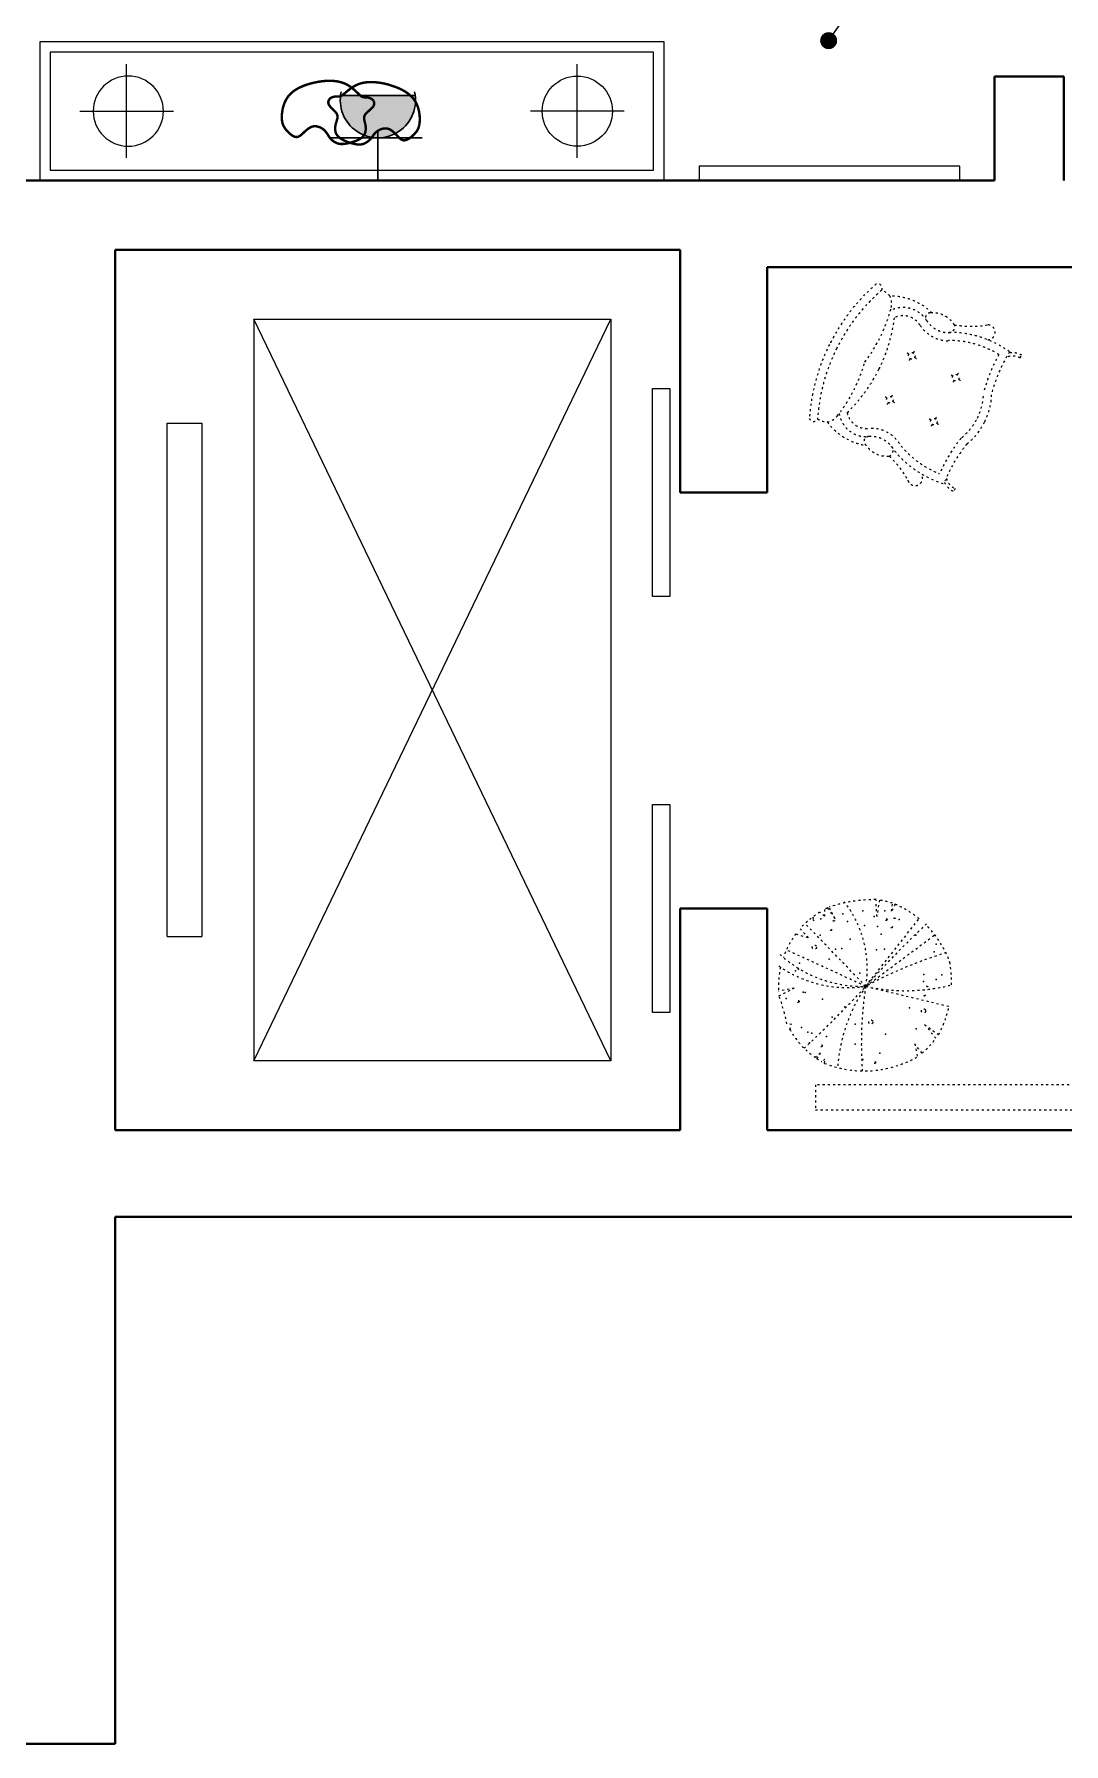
# Model space of a CAD drawing. Header units: millimetres. Extents: x -64529 to 3079702, y -28926 to 77119.
# Drawn here: x -54028 to -51058, y 1800 to 6732 of the extents above; entities that cross this region are included whole.
import ezdxf

# ---------------------------------------------------------------- set-up
doc = ezdxf.new("R2010")
doc.units = ezdxf.units.MM
doc.header["$LTSCALE"] = 10
doc.linetypes.add('ACAD_ISO03W100', pattern=[30, 12, -18])
doc.layers.get('0').update_dxf_attribs({"color": 255})
for name, color, linetype, lineweight in [('1弱电插座布置图', 6, 'Continuous', 30), ('1强电插座布置图', 1, 'Continuous', 30), ('图层1', 7, 'Continuous', 40), ('墙', 6, 'Continuous', 0), ('家具线', 52, 'Continuous', 15), ('门窗', 5, 'Continuous', 9)]:
    doc.layers.add(name, color=color, linetype=linetype, lineweight=lineweight)
for name, color, linetype in [('A—缺憾分析文字', 40, 'Continuous'), ('FF-FURN', 51, 'Continuous'), ('家具细线', 38, 'Continuous')]:
    doc.layers.add(name, color=color, linetype=linetype)
doc.styles.get("Standard").update_dxf_attribs({"font": ''})
doc.styles.get('Standard').set_extended_font_data('SimSun')
doc.dimstyles.get("Standard").update_dxf_attribs({"dimtxt": 0.18, "dimasz": 0.18, "dimexe": 0.18, "dimexo": 0.0625, "dimgap": 0.09, "dimtad": 0, "dimtih": 1, "dimtoh": 1, "dimdec": 4, "dimzin": 0, "dimdsep": 46, "dimtxsty": 'Standard', "dimcen": 0.09, "dimadec": 0, "dimazin": 0, "dimtfac": 1, "dimtdec": 4, "dimtofl": 0, "dimtmove": 0, "dimatfit": 3, "dimfxl": 1, "dimtolj": 1, "dimtzin": 0, "dimarcsym": 0})

# ---------------------------------------------------------------- blocks, each defined once
blk = doc.blocks.new('fhrhrthrthr')
at = {"layer": '1强电插座布置图', "linetype": 'ByBlock'}
h = blk.add_hatch(color=1, dxfattribs=at)
edge = h.paths.add_edge_path()
edge.add_ellipse((202250.1967611138, 8955.847210963257), major_axis=(-76.79886612673528, -76.79886612673526), ratio=1, start_angle=308.04277570291515, end_angle=501.9572242970849, ccw=False)
edge.add_line((202142.3864736996, 8969.002955120988), (202358.0070485281, 8969.002955120988))
at = {"layer": '1强电插座布置图', "color": 1}
for p, q in [((202142.3864736995, 8969.002955120988), (202358.0070485281, 8969.002955120988)), ((202114.4930443328, 8846.853208181681), (202377.9176025803, 8846.853208181681)), ((202204.9250472621, 8857.12232250208), (202204.9250472621, 8857.12232250208)), ((202250.1967611138, 8724.236417115433), (202250.1967611138, 8867.99491761066))]:
    blk.add_line(p, q, dxfattribs=at)
blk.add_ellipse((202250.1967611138, 8955.847210963257), major_axis=(-0.003329348228142212, 108.6099980005136), ratio=0.9999999999979395, start_param=1.348328959631418, end_param=4.934795039228706, dxfattribs=at)
blk = doc.blocks.new('DOT')
at = {"color": 0, "linetype": 'ByBlock'}
blk.add_line((-0.3499999999999943, 0), (-1, 0), dxfattribs=at)
at = {"color": 0, "linetype": 'ByBlock', "const_width": 0.35}
blk.add_lwpolyline([(-0.1749999999999972, 0, 1), (0.1749999999999972, 0, 1)], format="xyb", close=True, dxfattribs=at)
blk = doc.blocks.new('做成ACAD TuKuai0384')
at = {"layer": 'FF-FURN', "color": 251, "linetype": 'Continuous', "const_width": 7}
for points in [[(-6.545832174132091, 21.79590152777377), (-9.109297112620416, 29.00966136841447), (-11.05322977952937, 36.58700860448875), (-12.39675742131703, 44.50547787101818), (-13.15900728438328, 52.74260380305345), (-13.35910661501157, 61.27592103561614), (-13.01618265960178, 70.08296420378605), (-12.149362664612, 79.14126794261387), (-10.77777387638389, 88.42836688712117), (-8.922600598715242, 97.90495108294994), (-6.613255364646202, 107.4643322182528), (-3.881207764731254, 116.9829773917153), (-0.7579273894666709, 126.3373537021106), (2.725116170651275, 135.4039282480662), (6.536453325126314, 144.059168128384), (10.64461448340397, 152.1795404417498), (15.01813005504616, 159.6415122869075), (19.63098923279856, 166.3490499889157), (24.47901634202524, 172.3161167783546), (29.56349449156503, 177.5841751121915), (34.88570679002393, 182.1946874473505), (40.44693634612437, 186.18911624077), (46.24846626864698, 189.6089239493885), (52.29157966619775, 192.4955730301735), (58.57755964755731, 194.8905259400489), (65.09066563885378, 196.831159890673), (71.74706233642016, 198.3385111125826), (78.44589075393694, 199.4295305910054), (85.08629190514282, 200.121169311169), (91.5674068038347, 200.4303782583447), (97.78837646375129, 200.3741084177309), (103.6483418985731, 199.9693107745988), (109.046444122097, 199.2329363141907), (113.9109823332978, 198.1810350310988), (118.2868884718041, 196.8260529574909), (122.2482526625967, 195.1795351348992), (125.8691650305404, 193.2530266048561), (129.2237157006161, 191.0580724089086), (132.3859947976302, 188.6062175885745), (135.430092446622, 185.9090071853861), (138.4300987724559, 182.9779862408904), (141.4311118692853, 179.8309754987567), (144.3622617083597, 176.5108985112601), (147.1236862303335, 173.0669545328128), (149.6155233756285, 169.5483428178413), (151.737911084841, 166.0042626207723), (153.3909872985091, 162.4839131959888), (154.4748899571709, 159.0364937979611), (154.8897570014228, 155.7112036810722), (154.5683413488436, 152.5439371723914), (153.5738558259322, 149.5173688896757), (152.0021282361117, 146.6008685232955), (149.9489863829799, 143.7638057636213), (147.5102580700181, 140.9755503010237), (144.7817711008242, 138.2054718259023), (141.8593532788795, 135.4229400286567), (138.8388324076654, 132.5973245996283), (135.8122943625199, 129.7011852525756), (132.8568573054504, 126.7198417946347), (130.0458974702628, 123.6418040563294), (127.4527910907632, 120.4555818681547), (125.1509144006991, 117.1496850606345), (123.2136436339347, 113.7126234642346), (121.7143550242176, 110.1329069095081), (120.7264248052957, 106.3990452269208), (120.3028918888881, 102.5124736214638), (120.415445898077, 98.52632879593872), (121.0154391339161, 94.50667282767242), (122.0542238974008, 90.51956779393365), (123.4831524894685, 86.63107577199114), (125.253577211231, 82.90725883917182), (127.3168503635093, 79.41417907271531), (129.6243242474734, 76.21789854994856), (132.1274534894033, 73.36295669039825), (134.7781020171819, 70.8078022827394), (137.5282360840934, 68.4893614578177), (140.329821943305, 66.3445603465079), (143.1348258480425, 64.31032507974302), (145.8952140515898, 62.32358178839783), (148.5629528071727, 60.32125660337621), (151.0900083680167, 58.24027565555295), (153.4364714456601, 56.0319165937544), (155.594930584833, 53.70486313855506), (157.5660987885199, 51.28215052839366), (159.3506890598214, 48.78681400176717), (160.9494144017222, 46.24188879717255), (162.3629878172064, 43.67041015310676), (163.5921223093751, 41.09541330803765), (164.6375308812126, 38.53993350040398), (165.4987792779571, 36.0147442599409), (166.1708442134545, 33.48157228095803), (166.6475551439794, 30.88988254903231), (166.9227415255732, 28.18914004968244), (166.9902328143357, 25.32880976848534), (166.843858466425, 22.25835669093064), (166.4774479379989, 18.92724580259525), (165.8848306850991, 15.284942089027), (165.0635936511676, 11.30308281484756), (164.0263537287824, 7.04199436111955), (162.789485297631, 2.584175388037665), (161.3693627376338, -1.987875444290722), (159.7823604284781, -6.591659475641819), (158.0448527500844, -11.14467804587915), (156.17321408214, -15.56443249486622), (154.1838188045072, -19.76842416240837), (152.0880816401327, -23.68552960286618), (149.8775786842448, -27.29012622864687), (147.5389263755056, -30.56796666668382), (145.0587411522861, -33.50480354388131), (142.423639453074, -36.08638948717274), (139.6202377163568, -38.29847712346239), (136.635152380622, -40.12681907968366), (133.4549998844155, -41.55716798274083), (130.0761341955508, -42.58326294011207), (126.5338593999618, -43.2307889813092), (122.8732171129082, -43.53341761650521), (119.1392489495916, -43.52482035575671), (115.3769965253883, -43.23866870917849), (111.631501455558, -42.70863418685625), (107.9478053553608, -41.96838829887569), (104.3709498400563, -41.0516025553807), (100.9340157837137, -40.00618128682257), (97.62224109511547, -38.9369601052604), (94.40890294191152, -37.96300744308977), (91.26727849157717, -37.20339173273536), (88.17064491176237, -36.77718140668006), (85.09227937000063, -36.80344489726125), (82.00545903388368, -37.40125063699092), (78.88346107088685, -38.68966705823554), (75.70657190086743, -40.73494912841129), (72.48311495204646, -43.39209795498759), (69.22842290485235, -46.46330118033806), (65.95782843982991, -49.75074644686542), (62.68666423740754, -53.05662139697237), (59.43026297801364, -56.18311367311985), (56.20395734213483, -58.93241091765235), (53.02308001019949, -61.10670077300169), (49.90621429675915, -62.55207858936051), (46.88494605285771, -63.29027054784824), (43.99411176360402, -63.38691053740335), (41.2685479140487, -62.90763244696431), (38.74309098930055, -61.91807016541138), (36.45257747452663, -60.48385758168301), (34.43184385477755, -58.67062858468857), (32.71572661510393, -56.54401706336652), (31.32752896140985, -54.17006951401713), (30.24442098184912, -51.61648286250424), (29.43203948548719, -48.95136664214083), (28.85602128133135, -46.24283038623985), (28.48200317833064, -43.55898362802696), (28.27562198537592, -40.96793590084422), (28.20251451153265, -38.53779673797549), (28.2283175657499, -36.33667567267553), (28.30806021578567, -34.40314864576799), (28.35434056445913, -32.65765722823567), (28.26914897322379, -30.99110939848474), (27.95447580370776, -29.2944131350087), (27.31231141748096, -27.45847641627192), (26.2446461759969, -25.3742072207097), (24.65347044094189, -22.93251352684461), (22.44077457376945, -20.02430331308283), (19.55317948601398, -16.56261564028687), (16.11582828883504, -12.54901389870797), (12.29849464318206, -8.007192560995511), (8.270952210237299, -2.960846099769746), (4.202974650950197, 2.566331012378164), (0.2643356264448036, 8.550644302769747), (-3.375191202271242, 14.96839929875563)], [(-7.615312506736228, -12.79930622546822), (-10.61947060923601, -19.84094791079411), (-13.02773796621521, -27.28375072203931), (-14.8578176320302, -35.10411071797721), (-16.12741266115379, -43.27842395735211), (-16.85422610794237, -51.7830864990247), (-17.05596102686874, -60.59449440171016), (-16.75032047234751, -69.6890437242401), (-15.95500749879326, -79.04313052535878), (-14.68873781309272, -88.61621137714252), (-12.9742777317883, -98.29998490450095), (-10.83540622395272, -107.969210245763), (-8.295902258658728, -117.498646539083), (-5.379544804920854, -126.7630529227318), (-2.110112831870038, -135.6371885349509), (1.488614691595605, -143.995812513982), (5.392858796228714, -151.7136839980377), (9.582590267236405, -158.6933460255096), (14.05277890607209, -164.9484772355937), (18.80214426829439, -170.5205401675194), (23.82940590952017, -175.4509973606619), (29.13328338530806, -179.7813113542798), (34.7124962512749, -183.5529446876899), (40.56576406303753, -186.8073599002383), (46.69180637609639, -189.5860195311835), (53.07260391343112, -191.9252571361722), (59.62318206683227, -193.8408903362288), (66.2418273955696, -195.3436077687075), (72.82682645885467, -196.4440980709042), (79.27646581584082, -197.1530498801731), (85.48903202573962, -197.4811518338393), (91.3628116477044, -197.4390925692569), (96.79609124100494, -197.0375607237511), (101.7163155247104, -196.288146742445), (106.1675618576697, -195.206048301392), (110.2230657587057, -193.8073648845021), (113.9560627466413, -192.1081959755975), (117.439788340183, -190.1246410585591), (120.7474780582702, -187.8727996172384), (123.9523674195512, -185.3687711354869), (127.127691942907, -182.6286550971563), (130.3173628326618, -179.6730238899181), (133.4479940357265, -176.5403415164911), (136.4168751843386, -173.2735448833555), (139.1212959110849, -169.9155708970793), (141.458545848203, -166.509356464172), (143.3259146281048, -163.0978384911432), (144.6206918833191, -159.7239538845024), (145.2401672460833, -156.4306395507593), (145.1150048812265, -153.249567476596), (144.3093670826634, -150.1673499692115), (142.9207906767256, -147.1593344159774), (141.0468124897448, -144.200868204207), (138.7849693479944, -141.2672987212718), (136.2327980777478, -138.3339733545727), (133.487835505453, -135.3762394913938), (130.6476184572671, -132.3694445191068), (127.8057519314457, -129.2918886210537), (125.0401136135911, -126.1336831642257), (122.4246493612878, -122.8878923117009), (120.0333050320619, -119.54758022647), (117.9400264833817, -116.105811071524), (116.2187595728315, -112.5556490098825), (114.9434501579376, -108.8901582045656), (114.1880440961682, -105.1024028186221), (114.0053903678195, -101.197091487702), (114.3639504439775, -97.22551073861544), (115.2110889184401, -93.25059157068611), (116.4941703850632, -89.33526498341237), (118.1605594375865, -85.54246197620526), (120.157620669866, -81.93511354847581), (122.4327186757578, -78.57615069969327), (124.9332180490015, -75.52850442923958), (127.6079149508146, -72.83363049780021), (130.4113318121522, -70.44708371080927), (133.2994226313308, -68.30294363497526), (136.2281414066088, -66.33528983697764), (139.1534421363026, -64.47820188349581), (142.0312788187871, -62.66575934126743), (144.8176054523788, -60.83204177691371), (147.4683760352778, -58.91112875717229), (149.9467670284207, -56.85192580314472), (152.2448447423517, -54.66264225379567), (154.3618979503513, -52.36631340254101), (156.2972154255836, -49.98597454270933), (158.0500859411545, -47.54466096774561), (159.6197982702866, -45.06540797103665), (161.0056411861438, -42.57125084594011), (162.2069034618903, -40.0852248858719), (163.2224861995778, -37.61805622445539), (164.0497398169823, -35.13123435605669), (164.6856270607673, -32.57393961527853), (165.1271106774798, -29.89535233681093), (165.3711534138997, -27.04465285516929), (165.4147180166324, -23.97102150504364), (165.2547672323413, -20.62363862100759), (164.8882638075734, -16.95168453769296), (164.3145512373299, -12.92670162691505), (163.5424960089727, -8.609680409543245), (162.5833453582595, -4.083973443543101), (161.4483465207736, 0.5670667129743096), (160.1487467323309, 5.260087502043433), (158.6957932285727, 9.911736365553196), (157.1007332450822, 14.43866074550894), (155.3748140176754, 18.7575080838287), (153.5250352337021, 22.79658566965369), (151.5414063874045, 26.53084018061051), (149.4096894249665, 29.94687814154892), (147.1156462922804, 33.03130607720229), (144.6450389354718, 35.77073051239128), (141.9836293005496, 38.15175797193658), (139.1171793335811, 40.16099498062974), (136.0314509805171, 41.78504806326234), (132.7224184413203, 43.01789349521274), (129.2269049309539, 43.88298655414834), (125.5919459183929, 44.41115226835242), (121.8645768724377, 44.63321566605006), (118.0918332620054, 44.58000177555365), (114.3207505559544, 44.28233562508827), (110.5983642231436, 43.77104224293722), (106.9717097324315, 43.07694665732557), (103.4767638010085, 42.24581834423585), (100.1052681388096, 41.38320457050573), (96.83790570398514, 40.60959705064302), (93.65535945485999, 40.04548749918464), (90.53831234946801, 39.81136763063838), (87.46744734619233, 40.02772915954116), (84.42344740312501, 40.81506380042989), (81.38699547847455, 42.29386326781237), (78.34250815253426, 44.53147370475922), (75.28933649341297, 47.38265896835942), (72.23056519130432, 50.64903734429386), (69.16927893646016, 54.13222711815611), (66.10856241901593, 57.63384657562706), (63.05150032916526, 60.9555140023585), (60.00117735710182, 63.89884768391489), (56.96067819301925, 66.26546590603535), (53.93904409813649, 67.90061002940634), (50.96914261800657, 68.82401371534793), (48.08979786897498, 69.099033700244), (45.33983396767826, 68.78902672044929), (42.75807503057831, 67.95734951240588), (40.38334517419526, 66.66735881246855), (38.254468514991, 64.98241135702115), (36.41026916954388, 62.96586388250576), (34.87808548466955, 60.68219734629379), (33.63931272854052, 58.20038958967775), (32.66386039968302, 55.59054267505412), (31.92163799673972, 52.92275866473206), (31.38255501817867, 50.26713962107893), (31.0165209625261, 47.69378760637478), (30.7934453284247, 45.27280468304521), (30.68323761428429, 43.07429291334115), (30.64339556690494, 41.13953239453254), (30.58176992571635, 39.39451536315023), (30.39379967818923, 37.73641209071498), (29.97492381202711, 36.06239284863108), (29.22058131470067, 34.2696279083902), (28.02621117385525, 32.25528754142574), (26.28725237707796, 29.91654201922934), (23.89914391189769, 27.15056161320531), (20.80323711130724, 23.87384862347967), (17.12453269009667, 20.08023346454133), (13.0339437082289, 15.7828785796009), (8.702383225841471, 10.99494641175256), (4.300764303071915, 5.729599404148708), (-4.39648317751562e-13, -5.029310301551959e-14), (-4.028996623296263, -6.180689357599527)]]:
    blk.add_lwpolyline(points, close=True, dxfattribs=at)

msp = doc.modelspace()

# ---------------------------------------------------------------- linework, layer by layer
at = {"color": 8, "linetype": 'Continuous'}
for p, q in [((-53761.24209278394, 6374.829568561523), (-53761.24209278394, 6644.829568562687)), ((-52461.24209278394, 6374.829568561523), (-52461.24209278394, 6644.829568562687)), ((-53896.24209278452, 6509.829568562105), (-53626.24209278336, 6509.829568562105)), ((-52326.24209278336, 6509.829568562105), (-52596.24209278452, 6509.829568562105))]:
    msp.add_line(p, q, dxfattribs=at)
at = {"layer": 'A—缺憾分析文字', "color": 250, "linetype": 'ACAD_ISO03W100', "ltscale": 0.05}
for p, q in [((-51184.26645754091, 5797.680938522972), (-51179.60297280876, 5805.892938864126)), ((-51371.52822875511, 5421.256965681736), (-51375.26470336376, 5412.58380036318)), ((-51748.5786831273, 4187.012802006211), (-51761.7857755255, 4199.236971220293)), ((-51748.5786831273, 4206.859761339263), (-51748.5786831273, 4187.012802006211)), ((-51739.85181396955, 4211.333704772871), (-51717.18743077421, 4179.082477390592)), ((-51717.18743077421, 4179.082477390592), (-51735.3157891361, 4213.492984825745)), ((-51597.51318897284, 4186.534935914271), (-51599.89800997055, 4236.640129300824)), ((-51589.94578251673, 4233.78359080106), (-51597.51318897284, 4186.534935914271)), ((-51554.87636057544, 4201.534987694991), (-51551.9780362118, 4224.712828527438)), ((-51544.94779273809, 4222.329843105108), (-51554.87636057544, 4201.534987694991)), ((-51794.09872798377, 4125.051475169079), (-51818.95514265937, 4150.785892625339)), ((-51629.31917066313, 3984.980569789244), (-51804.3177820656, 4166.167470434913)), ((-51778.04916615901, 4173.661204046512), (-51786.34161132621, 4181.95051696134)), ((-51782.5846847936, 4184.887771104113), (-51778.04916615901, 4173.661204046512)), ((-51629.31917066313, 3984.980569789244), (-51473.44571051246, 4182.861016978801)), ((-51830.69723554386, 4136.308300039498), (-51794.09872798377, 4125.051475169079)), ((-51629.31917066313, 3984.980569789244), (-51427.49370046542, 4135.711079448811)), ((-51629.31917066313, 3984.980569789244), (-51858.20697568078, 4090.164122072281)), ((-51386.32416852145, 4051.363066721475), (-51390.41447874182, 4064.841418361)), ((-51386.32416852145, 4051.363066721475), (-51386.32416852145, 4051.363066721475)), ((-51835.41616925166, 3979.628782437241), (-51880.85896211595, 3971.529165792104)), ((-51879.77655057923, 3958.067602612893), (-51835.41616925166, 3979.628782437241)), ((-51629.31917066313, 3984.980569789244), (-51384.38985201553, 3926.13470475591)), ((-51842.52430940105, 3875.26987690595), (-51856.85678434197, 3876.907255241415)), ((-51848.50059712934, 3860.832636868872), (-51842.52430940105, 3875.26987690595)), ((-51426.90929411678, 3835.035750479728), (-51459.82660496631, 3875.061128006084)), ((-51459.82660496631, 3875.061128006084), (-51419.30303138483, 3845.889131510165)), ((-51466.98232302885, 3792.367084127094), (-51488.04906077601, 3819.117425035336)), ((-51488.04906077601, 3819.117425035336), (-51480.56199881411, 3781.696259560646)), ((-51760.2008230536, 3792.00934454205), (-51774.81442280347, 3779.349009561993)), ((-51770.1883936011, 3776.152724452724), (-51760.2008230536, 3792.00934454205)), ((-51747.02251936391, 3774.925652126607), (-51756.0704236913, 3767.294266106444)), ((-51747.93773856852, 3762.758063484507), (-51747.02251936391, 3774.925652126607))]:
    msp.add_line(p, q, dxfattribs=at)
msp.add_lwpolyline([(-51774.49918553839, 3629.141232277776), (-50607.81256612157, 3629.141232277776), (-50607.81256612157, 3700.690370371027), (-51774.49918553839, 3700.690370371027)], close=True, dxfattribs=at)
for centre, radius in [((-51496.69978225045, 5803.999603536155), 9.443783071427218), ((-51369.87033240555, 5740.905036879296), 9.443783071427218), ((-51559.79434892861, 5677.170153609302), 9.443783071427218), ((-51432.96489899303, 5614.075586966414), 9.443783071427218), ((-51730.42883319559, 4148.445800048532), 2.602032322640496), ((-51721.70069462887, 4174.620325027732), 1.83942812042874), ((-51571.0764754829, 4177.63291460718), 3.064001840097162), ((-51555.12823220319, 4156.190965909394), 2.602032322640496), ((-51546.40009363717, 4182.365490888595), 1.83942812042874), ((-51777.55074992334, 4098.072377422301), 6.128003979917553), ((-51460.21409423859, 3959.657383781334), 2.602032322640496), ((-51451.4859556919, 3985.831908770313), 1.83942812042874), ((-51824.82651620021, 3941.405357181502), 3.064001840097162), ((-51462.78447619174, 3914.124688936805), 6.128003979917553), ((-51614.84079891955, 3882.175880661933), 6.128003979917553), ((-51757.99921640055, 3813.61012056662), 3.064001840097162), ((-51604.00586874341, 3765.202834556869), 3.064001840097162)]:
    msp.add_circle(centre, radius, dxfattribs=at)
for centre, radius, start, end in [((-51233.49635755247, 5589.047244118468), 558.2300751503967, 130.915860758342, 153.7039339285968), ((-51233.4593737158, 5589.026286729088), 534.6630560682391, 130.8821722346441, 153.7104395430982), ((-51594.57818239869, 5999.111249494192), 12.61661456712411, 332.379987330938, 111.0466418501518), ((-51606.46911022346, 5935.727120439347), 61.98782398578803, 40.87993755775759, 68.1507238502928), ((-51557.83583177743, 5805.406475892582), 170.8993124338626, 45.80373321001053, 90.59186528079816), ((-51601.65516733238, 5954.823688428209), 47.21891535713608, 345.5312894409137, 27.04909517717073), ((-51984.80955586559, 6053.690945511044), 442.9233757591728, 322.7682211960164, 345.5312894409137), ((-51521.18018697132, 5864.051195475215), 79.28111241142187, 31.90498456698305, 117.9515788766771), ((-51521.55730902881, 5863.324631636788), 56.48659784765056, 30.26613113069914, 116.5477422938402), ((-51443.99100388656, 5914.514929869969), 13.07826935534497, 86.20256830159245, 220.8989756797694), ((-51436.33140673535, 5853.504386034503), 74.37102270228245, 32.23914666616471, 95.24099882551282), ((-51999.27956738439, 5968.339063566702), 455.7443932503172, 333.5507719914427, 353.133941999252), ((-51390.94757185248, 5944.732338504109), 97.33832907599079, 213.0406171922092, 273.6971132020503), ((-51390.66167253582, 5945.307334743848), 74.37102270228245, 211.8605451669048, 274.8623973169469), ((-51389.21835800284, 5888.000691451307), 16.6191015926296, 262.5372277397271, 18.15105308668329), ((-51386.70879321394, 5580.249757770507), 291.3100090309924, 53.81088036381735, 90.91817341006838), ((-51326.11764913518, 6161.895513926691), 272.8502233331795, 260.0152126786691, 280.3717066810933), ((-51277.66935920611, 5871.892297022918), 21.6217351800738, 270.7251824734706, 110.7546197394751), ((-51234.82566548255, 5586.375137598079), 558.2300751503967, 153.3976100572976, 176.1856832213233), ((-51234.78664082906, 5586.358282659843), 534.6630560682391, 153.3911044391871, 176.2193717453794), ((-51503.86093218741, 5824.702326515981), 16.70983153258171, 312.865948843033, 354.2355951402206), ((-51386.70879321394, 5580.249757770507), 267.7005513524243, 58.11583674239634, 90.91817341006838), ((-52058.62473178597, 5905.311478731863), 442.9233757591728, 321.570254541485, 344.3333227877291), ((-51517.4025052886, 5796.838453624805), 16.70983153258171, 42.86594885083514, 84.235595143491), ((-51489.53863240429, 5783.296880542475), 16.70983153258171, 132.865948843033, 174.2355951410372), ((-51475.99705930287, 5811.160753432021), 16.70983153258171, 222.8659488508351, 264.235595143491), ((-50854.13815121423, 5586.005200279353), 449.5556182179841, 150.4733365987983, 165.6691367488577), ((-50851.36897941749, 5589.494737964298), 427.8161258344942, 148.1333011938443, 166.0241297488871), ((-51205.99041996722, 5759.426886116562), 43.99207964752139, 60.40833911851401, 112.2436620508346), ((-51205.99041996722, 5759.426886116562), 53.43586271894862, 60.40833911851401, 101.4899215460289), ((-51999.27956738439, 5968.339063566702), 455.7443932503172, 313.967601995223, 333.5507719914427), ((-51390.57305535302, 5733.743886981916), 16.70983153258171, 42.86594885083514, 84.235595143491), ((-51362.70918246848, 5720.202313899354), 16.70983153258171, 132.865948843033, 174.2355951410372), ((-51377.03148225171, 5761.607759872975), 16.70983153258171, 312.865948843033, 354.2355951402206), ((-51349.16760936717, 5748.066186789249), 16.70983153258171, 222.8659488508351, 264.235595143491), ((-51580.49707187619, 5670.009003712155), 16.70983153258171, 42.86594885083514, 84.235595143491), ((-51566.95549886581, 5697.872876589478), 16.70983153258171, 312.865948843033, 354.2355951402206), ((-51539.09162598103, 5684.331303505285), 16.70983153258171, 222.8659488508351, 264.235595143491), ((-51458.95562312112, 5699.541042782192), 169.2372178583855, 333.5507719914427, 357.9593357935131), ((-51458.95562312112, 5699.541042782192), 192.8466755369535, 333.5507719914427, 357.9593357935131), ((-51779.69466194068, 5626.999631715531), 12.61661456712411, 196.054902130386, 334.7215566547201), ((-51748.64138082438, 5659.359568594198), 47.21891535713608, 280.0524488126937, 321.570254541485), ((-51627.69929420052, 5649.931969480182), 79.28111241142187, 189.1499651001041, 275.1965594235367), ((-51627.34730150283, 5650.671034551866), 56.48659784765056, 190.5538016815097, 276.8354128557451), ((-51552.63319899165, 5656.467430629593), 16.70983153258171, 132.865948843033, 174.2355951410372), ((-51453.66762203141, 5606.91443705518), 16.70983153258171, 42.86594885083514, 84.235595143491), ((-51440.12604893011, 5634.778309946472), 16.70983153258171, 312.865948843033, 354.2355951402206), ((-51458.95562312112, 5699.541042782192), 169.2372178583855, 309.1422081955294, 333.5507719914427), ((-51736.3144877553, 5674.718626583635), 61.98782398578803, 238.9508201431024, 266.221606428849), ((-51603.03792721115, 5714.543550524686), 170.8993124338626, 216.5096787132547, 261.2978107765482), ((-51613.48781291686, 5497.393401591165), 97.33832907599079, 33.40443079225791, 94.06092679735104), ((-51425.80374914687, 5593.372863972851), 16.70983153258171, 132.865948843033, 174.2355951410372), ((-51412.26217604533, 5621.236736862513), 16.70983153258171, 222.8659488508351, 264.235595143491), ((-51458.95562312112, 5699.541042782192), 192.8466755369535, 309.1422081955294, 333.5507719914427), ((-51621.38474662066, 5557.927159976272), 13.07826935534497, 86.20256830159245, 220.8989756797694), ((-51568.10421432927, 5588.621471553866), 74.37102270228245, 211.8605451669048, 274.8623973169469), ((-51613.77394843788, 5496.818522858492), 74.37102270228245, 32.23914666616471, 95.24099882551282), ((-51567.1973724463, 5530.236438482825), 16.6191015926296, 288.9504908923514, 44.56431624299481), ((-51320.231332778, 5713.879326609604), 291.3100090309924, 216.1833705732669, 253.2906636164001), ((-51320.231332778, 5713.879326609604), 267.7005513524243, 216.1833705732669, 248.9857072441152), ((-51003.55937596236, 5285.646346055844), 449.5556182179851, 141.432407232568, 156.62820737901), ((-51004.67207239685, 5281.332752152754), 427.8161258344949, 141.0774142402729, 158.9682427911478), ((-51747.58282094775, 5314.687921505363), 272.8502233331795, 26.72983731175488, 47.086331310492), ((-51487.06019317615, 5450.985621425265), 21.6217351800738, 196.3469242504958, 36.37636151125854), ((-51354.12256781198, 5461.659268050047), 53.43586271894862, 205.6116224412481, 246.6932048617916), ((-51354.12256781198, 5461.659268050047), 43.99207964752139, 194.8578819348758, 246.6932048617916), ((-51629.31917066313, 3984.980569789244), 251.8991999952121, 121.726929335786, 127.4767800200273), ((-51629.31917066313, 3984.980569789244), 251.8991999952121, 116.0271577768802, 118.2579188178095), ((-51601.82211134734, 3812.680987983826), 422.4580675343988, 89.71383696429618, 108.4207543501273), ((-51938.31555557076, 4036.444201917562), 313.2527275567908, 350.5441304810999, 37.95945699781096), ((-51629.31917066313, 3984.980569789244), 251.8991999952121, 72.11953966227398, 81.00744486109097), ((-51663.01784686267, 3951.914215108671), 295.068042234121, 50.60468673728931, 66.41274546107466), ((-51629.31917066313, 3984.980569789244), 251.8991999952121, 128.5614965654187, 138.8356693179915), ((-49553.33599467983, 2143.061596169719), 2775.314694291732, 133.2167219117692, 138.4189138487897), ((-51663.01784686267, 3951.914215108671), 295.068042234121, 22.50200763887641, 45.6351542540839), ((-51629.31917066313, 3984.980569789244), 251.8991999952121, 143.0765718404103, 160.6610183737113), ((-51638.667402911, 4338.676950305002), 353.8198963280512, 227.7810443023384, 271.5139809650138), ((-51036.48329053016, 2892.274828492897), 1243.1654024406, 106.8519334207612, 118.4815737493662), ((-51703.69948585145, 3996.918717615248), 322.0113028995777, 358.6689707600979, 9.734093978157453), ((-51629.31917066313, 3984.980569789244), 251.8991999952121, 167.3405652280474, 183.0610475728162), ((-51680.5820048704, 4331.460475056374), 350.2516280157164, 235.2356712541359, 278.4160426963616), ((-52348.39640257426, 3781.912414036517), 500.6348131601881, 10.93812321004675, 20.60134620668379), ((-53836.72538240545, 6007.987153172668), 2994.194018442518, 312.6742162923662, 317.4958880358276), ((-51230.14127350494, 3715.442231272056), 481.6574607537527, 145.9714551435503, 176.2886830169378), ((-50557.99784959189, 3818.98919900466), 1084.104472897417, 171.1925799897422, 184.1236948285065), ((-51514.80801604548, 4501.42314522469), 528.9855747179329, 257.4980339758266, 285.0464737540995), ((-51703.69948585145, 3996.918717615248), 322.0113028995777, 332.029329860816, 347.5167432928081), ((-51629.31917066313, 3984.980569789244), 251.8991999952152, 209.5279228985314, 234.7185649947669), ((-51629.31917066313, 3984.980569789244), 251.8991999952121, 310.1245723018739, 323.4690285999856), ((-51629.31917066313, 3984.980569789244), 251.8991999952121, 235.997536778023, 239.7892274339501), ((-51633.94429733593, 4050.279643810587), 309.2946229653178, 248.373200737659, 299.729775119044)]:
    msp.add_arc(centre, radius, start, end, dxfattribs=at)
for p in [(-51695.76461948012, 4194.620594663953), (-51637.59094554163, 4202.58658073371), (-51573.85405208089, 4203.131501206197), (-51758.71969245421, 4179.485222417454), (-51682.20335863135, 4171.722072170756), (-51633.4461712389, 4160.891234331415), (-51604.66476094641, 4186.29758464417), (-51595.35526476055, 4157.977059200115), (-51532.68131486815, 4178.220574405452), (-51761.11039119738, 4132.485904710542), (-51698.4557554943, 4093.740041817946), (-51674.61890847096, 4120.81713524909), (-51584.68898225704, 4135.980308702623), (-51485.00761921215, 4132.731057580269), (-51426.41253843717, 4106.994749049132), (-51820.87786428444, 4052.02944645402), (-51735.29451936542, 4063.41369727446), (-51716.48401008372, 4092.655974361987), (-51598.77439245, 4090.490790705488), (-51574.93754542607, 4092.656958507607), (-51431.99083706748, 4084.689988292288), (-51832.03445995483, 4029.724685687339), (-51823.05745888839, 4034.170434859348), (-51646.44808808609, 4023.339598191844), (-51463.06992217817, 3999.453938850784), (-51462.2542655142, 4019.007262587664), (-51426.49899338011, 4004.927173626027), (-51409.67764570599, 4018.572304722969), (-51858.4148016437, 3950.070027218433), (-51809.65761266253, 3968.482450612588), (-51804.14297155314, 3967.589994571928), (-51753.93829339847, 3947.67502997868), (-51629.31917066313, 3984.980569789244), (-51629.31917066313, 3984.980569789244), (-51689.73915214895, 3926.250831067213), (-51503.42700274684, 3922.612808850536), (-51814.34085554234, 3866.681224118685), (-51795.97013186873, 3853.295448534831), (-51785.13520169246, 3850.046196240815), (-51726.57791601948, 3895.924486523727), (-51659.4500049334, 3876.04020636162), (-51572.58456836164, 3847.51720051415), (-51483.92412747571, 3861.960118571878), (-51791.5875018643, 3822.274790603609), (-51742.83031288302, 3840.687213997764), (-51660.3475079051, 3818.273938098981), (-51637.59415420634, 3773.867504593858), (-51588.83696522505, 3792.279927988071)]:
    msp.add_point(p, dxfattribs=at)
at = {"layer": '图层1', "color": 255, "lineweight": 40}
for p, q in [((-51258.15052462532, 6609.900179313656), (-51058.15052462532, 6609.900179313656)), ((-51258.08731572283, 6609.900179313656), (-51258.08731572283, 6309.900179313656)), ((-51058.15052462532, 6609.900179313656), (-51058.15052462532, 6309.900179313656)), ((-54634.15052462532, 6309.900179313656), (-53901.44186265289, 6309.79889517976)), ((-53901.44186265289, 6309.79889517976), (-51258.08731572283, 6309.900179313656)), ((-53794.15052462532, 6109.900179313656), (-53794.15052462532, 3569.900179313656)), ((-53794.15052462532, 6109.900179313539), (-52164.15052462532, 6109.900179313656)), ((-52164.15052462532, 6109.900179313656), (-52164.15052462532, 5409.900179313656)), ((-51914.15052462532, 6059.900179313656), (-50814.15052462532, 6059.900179313539)), ((-51914.15052462532, 6059.900179313539), (-51914.15052462532, 5409.900179313539)), ((-52164.15052462532, 5409.900179313656), (-51914.15052462532, 5409.900179313656)), ((-52164.15052462532, 4209.900179313539), (-51914.15052462532, 4209.900179313656)), ((-52164.15052462532, 4209.900179313539), (-52164.15052462532, 3569.900179313656)), ((-51914.15052462532, 4209.900179313656), (-51914.15052462532, 3569.900179313656)), ((-53794.15052462532, 3569.900179313656), (-52164.15052462532, 3569.900179313656)), ((-51914.15052462532, 3569.900179313656), (-50564.15052462532, 3569.900179313656)), ((-53794.15052462532, 3319.900179313656), (-50564.15052462532, 3319.900179313656)), ((-53794.15052462532, 3319.900179313656), (-53794.15052462532, 1799.900179313656)), ((-61554.15052462532, 1799.900179313772), (-53794.15052462532, 1799.900179313656)), ((-61554.15052462532, 1799.900179313772), (-53794.15052462532, 1799.900179313656))]:
    msp.add_line(p, q, dxfattribs=at)
at = {"layer": '墙', "color": 255, "lineweight": 40}
msp.add_line((-51258.08731572283, 6309.900179313656), (-51258.15052462532, 6309.900179313656), dxfattribs=at)
at = {"layer": '家具线', "color": 45, "lineweight": 20}
msp.add_lwpolyline([(-54011.24209278394, 6309.829568562105), (-52211.24209278394, 6309.829568562105), (-52211.24209278394, 6709.829568562105), (-54011.24209278394, 6709.829568562105)], close=True, dxfattribs=at)
at = {"layer": '家具线', "color": 8, "lineweight": 20}
msp.add_lwpolyline([(-53981.24209278394, 6339.829568562105), (-52241.24209278394, 6339.829568562105), (-52241.24209278394, 6679.829568562105), (-53981.24209278394, 6679.829568562105)], close=True, dxfattribs=at)
at = {"layer": '家具线', "color": 45, "lineweight": 20}
msp.add_circle((-52461.24209278394, 6509.829568562105), 101.2500000004366, dxfattribs=at)
at = {"layer": '家具线', "color": 45, "lineweight": 20, "extrusion": (0, 0, -1)}
msp.add_ellipse((-53756.24209278394, 6509.829568562105), major_axis=(-71.59456159546274, 71.59456159546274), ratio=0.9999999999998372, start_param=2.356194490192264, end_param=8.63937979737185, dxfattribs=at)
at = {"layer": '家具细线', "color": 252, "lineweight": 5}
for p, q in [((-53394.15052462532, 5909.900179313539), (-53394.15052462532, 3769.900179313539)), ((-53394.15052462532, 3769.900179313539), (-52364.15052462532, 5909.900179313539)), ((-52364.15052462532, 3769.900179313656), (-53394.15052462532, 5909.900179313539)), ((-53644.15052462532, 5609.900179313539), (-53544.15052462532, 5609.900179313539)), ((-53644.15052462532, 4128.935034132141), (-53544.15052462532, 4128.935034132141))]:
    msp.add_line(p, q, dxfattribs=at)
for points in [[(-53394.15052462532, 5909.900179313539), (-52364.15052462532, 5909.900179313539), (-52364.15052462532, 3769.900179313656), (-53394.15052462532, 3769.900179313539)], [(-53644.15052462532, 4128.935034132141), (-53644.15052462532, 5609.900179313539)], [(-53544.15052462532, 5609.900179313539), (-53544.15052462532, 4128.935034132141)]]:
    msp.add_lwpolyline(points, dxfattribs=at)
at = {"layer": '门窗', "color": 45, "lineweight": 15}
for points in [[(-52109.83714404213, 6309.899796866903), (-51358.15052462532, 6309.899796866903), (-51358.15052462532, 6350.674365913528), (-52109.83714404213, 6350.674365913528)], [(-52244.15052462532, 5709.900179313656), (-52194.15052462532, 5709.900179313656), (-52194.15052462532, 5109.900179313656), (-52244.15052462532, 5109.900179313656)], [(-52244.15052462532, 4509.900179313539), (-52194.15052462532, 4509.900179313539), (-52194.15052462532, 3909.900179313539), (-52244.15052462532, 3909.900179313539)]]:
    msp.add_lwpolyline(points, close=True, dxfattribs=at)

# ---------------------------------------------------------------- block references
at = {"layer": '1弱电插座布置图', "color": 7}
msp.add_blockref('fhrhrthrthr', (-255286.5841644992, -2414.36855012209), dxfattribs=at)
at = {"layer": 'FF-FURN', "linetype": 'Continuous', "rotation": 270}
msp.add_blockref('做成ACAD TuKuai0384', (-53116.05955301624, 6580.326686746768), dxfattribs=at)

# ---------------------------------------------------------------- leaders
at = {"color": 6}
msp.add_leader([(-51736.39458508749, 6713.111025755643), (-51395.42604936101, 7195.766716851096), (-49646.96930332086, 7195.766716851096)], dimstyle='Standard', override={"dimtxt": 150, "dimasz": 70, "dimexe": 30, "dimexo": 30, "dimgap": 20, "dimtih": 0, "dimtoh": 0, "dimdec": 0, "dimzin": 8, "dimdsep": 44, "dimcen": 0.6, "dimdle": 30, "dimclrd": 250, "dimclre": 250, "dimclrt": 45, "dimtdec": 0, "dimtofl": 1, "dimtmove": 1, "dimldrblk": 'DOT', "dimfxl": 150, "dimfxlon": 1, "dimtfill": 1, "dimtolj": 0, "dimtzin": 8, "dimarcsym": 1}, dxfattribs=at)

doc.saveas('drawing.dxf')
